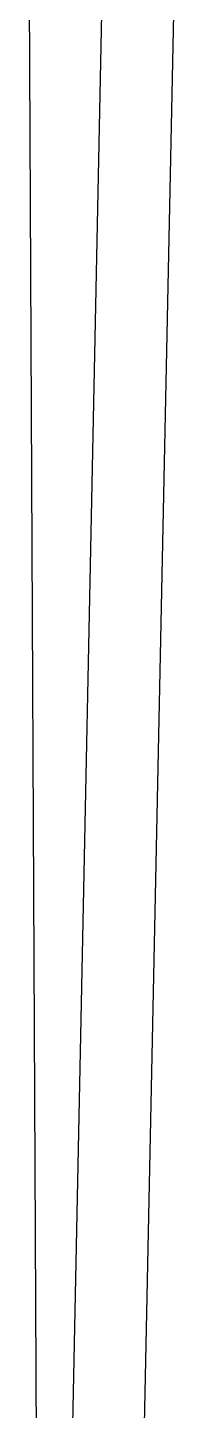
# Model space of a CAD drawing. Extents: x -1201378 to 2367219, y -619313 to 244905.
# Drawn here: x 1265487.9 to 1265514.7, y 143426.1 to 143668.2 of the extents above; entities that cross this region are included whole.
import ezdxf

# ---------------------------------------------------------------- set-up
doc = ezdxf.new("R2010")
doc.units = 0
doc.header["$LTSCALE"] = 1000
doc.layers.add('A-LIN-V', color=9, linetype='CONTINUOUS')
doc.layers.add('零件1^葫芦小车', color=7, linetype='CONTINUOUS')

# ---------------------------------------------------------------- blocks, each defined once
blk = doc.blocks.new('b234swerwr-M')
at = {"layer": '零件1^葫芦小车', "color": 4, "linetype": 'Continuous'}
for p, q in [((1568826.725311401, 575569.9268701783), (1568816.271219691, 576076.3136934692)), ((1568828.910939867, 576076.3136934693), (1568839.380378616, 575569.4036795617)), ((1568843.028051907, 576076.3136934693), (1568841.439010591, 575754.8898602636))]:
    blk.add_line(p, q, dxfattribs=at)

msp = doc.modelspace()

# ---------------------------------------------------------------- block references
at = {"layer": 'A-LIN-V', "xscale": -1}
msp.add_blockref('b234swerwr-M', (2834330.952393814, -432349.2224707736), dxfattribs=at)

doc.saveas('drawing.dxf')
